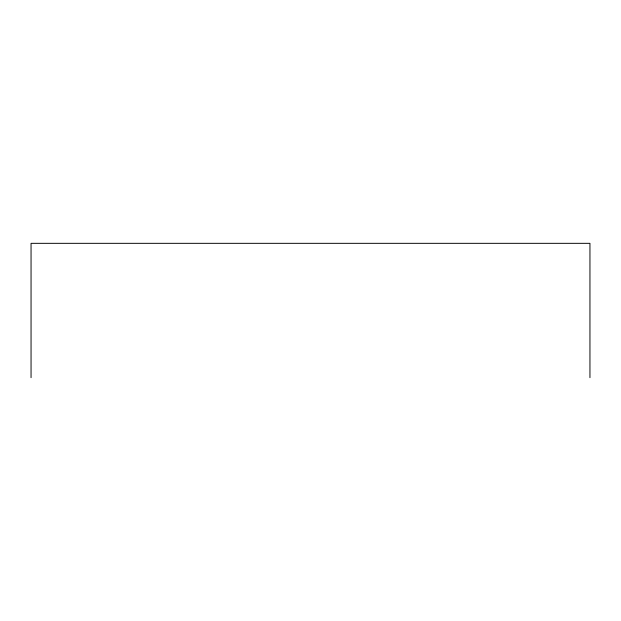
<?xml version="1.0" encoding="UTF-8"?>
<svg xmlns="http://www.w3.org/2000/svg" width="621" height="621" viewBox="0 0 621 621"><rect width="100%" height="100%" fill="white"/><g stroke="black" fill="none" stroke-linecap="round" stroke-linejoin="round"><path stroke-width="0.93" d="M589.95 377.669L589.95 243.331L31.05 243.331L31.05 377.669"/></g></svg>
